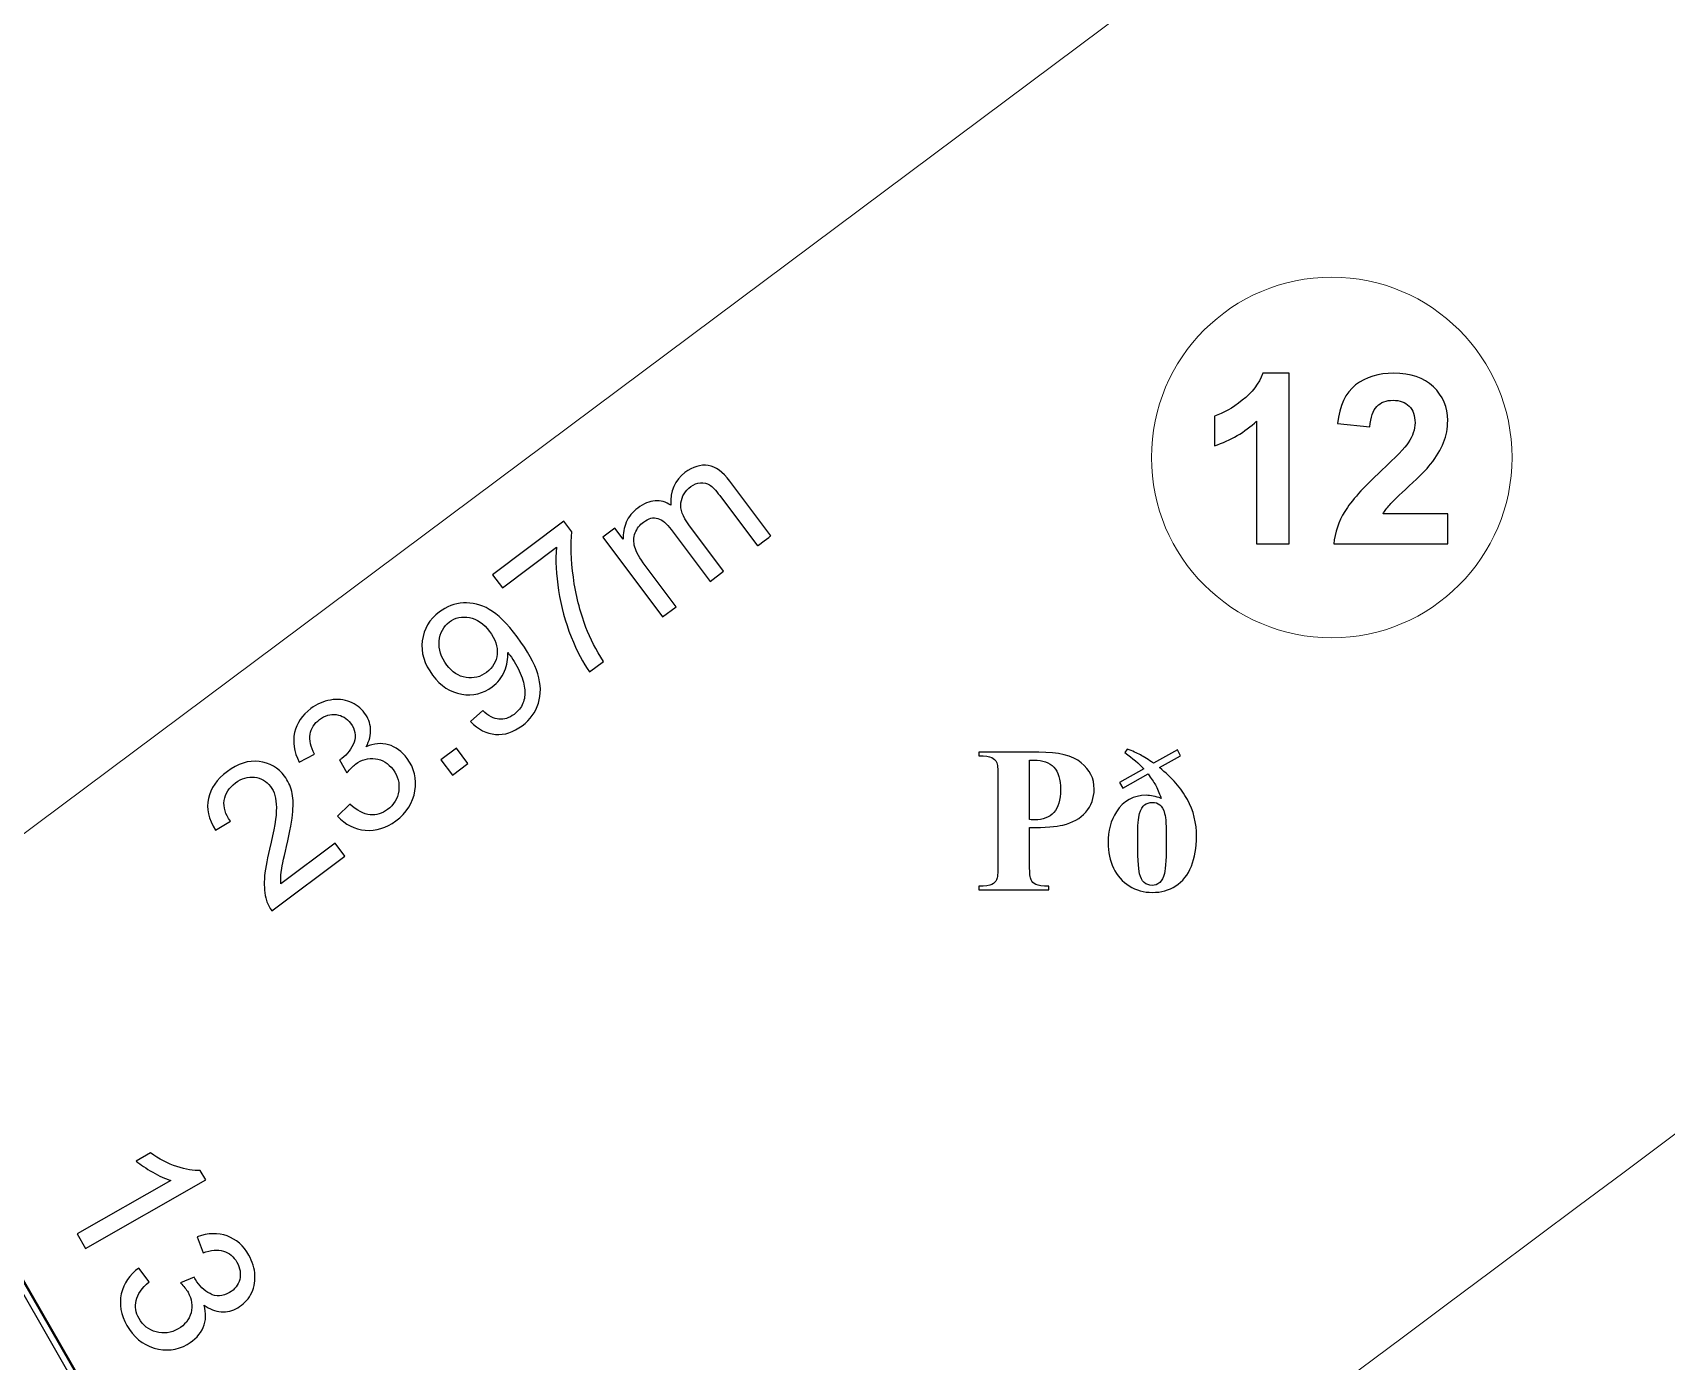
# Model space of a CAD drawing. Header units: millimetres. Extents: x 4360 to 8806, y 1896 to 3880.
# Drawn here: x 4583.79 to 4591.18, y 1924.59 to 1930.61 of the extents above; entities that cross this region are included whole.
import ezdxf

# ---------------------------------------------------------------- set-up
doc = ezdxf.new("R2010")
doc.units = ezdxf.units.MM

msp = doc.modelspace()

# ---------------------------------------------------------------- linework, layer by layer
at = {"lineweight": 40}
for points in [[(4574.20598, 1954.99011), (4574.20598, 1954.99011), (4592.87746, 1929.99047), (4592.87746, 1929.99047)], [(4577.00112, 1936.69878), (4577.00112, 1936.69878), (4585.72192, 1921.51566), (4585.72192, 1921.51566)]]:
    msp.add_open_spline(points, degree=3, dxfattribs=at)
for points, knots in [([(4583.79886, 1922.343), (4583.79886, 1922.343), (4585.2076, 1922.343), (4585.2076, 1922.343), (4585.2076, 1922.343), (4585.2076, 1922.343), (4575.97254, 1936.09503), (4575.97254, 1936.09503), (4575.97254, 1936.09503), (4575.97254, 1936.09503), (4583.79886, 1922.343), (4583.79886, 1922.343)], [0, 0, 0, 0, 0.25, 0.25, 0.25, 0.25, 0.5, 0.5, 0.5, 0.5, 1, 1, 1, 1]), ([(4585.2076, 1922.343), (4585.2076, 1922.343), (4575.97254, 1936.09503), (4575.97254, 1936.09503), (4575.97254, 1936.09503), (4575.97254, 1936.09503), (4577.33654, 1936.09503), (4577.33654, 1936.09503), (4577.33654, 1936.09503), (4577.33654, 1936.09503), (4585.2076, 1922.343), (4585.2076, 1922.343)], [0, 0, 0, 0, 0.25, 0.25, 0.25, 0.25, 0.5, 0.5, 0.5, 0.5, 1, 1, 1, 1]), ([(4589.47551, 1928.29105), (4589.47551, 1928.29105), (4589.32845, 1928.29105), (4589.32845, 1928.29105), (4589.32845, 1928.29105), (4589.32845, 1928.29105), (4589.32845, 1928.84742), (4589.32845, 1928.84742), (4589.32845, 1928.84742), (4589.27479, 1928.79692), (4589.21146, 1928.75958), (4589.13851, 1928.73539), (4589.13851, 1928.73539), (4589.13851, 1928.73539), (4589.13851, 1928.86955), (4589.13851, 1928.86955), (4589.13851, 1928.86955), (4589.17696, 1928.88212), (4589.21864, 1928.90589), (4589.26354, 1928.94113), (4589.26354, 1928.94113), (4589.30859, 1928.9762), (4589.33939, 1929.01714), (4589.35619, 1929.06383), (4589.35619, 1929.06383), (4589.35619, 1929.06383), (4589.47551, 1929.06383), (4589.47551, 1929.06383), (4589.47551, 1929.06383), (4589.47551, 1929.06383), (4589.47551, 1928.29105), (4589.47551, 1928.29105)], [0, 0, 0, 0, 0.1111111, 0.1111111, 0.1111111, 0.1111111, 0.2222222, 0.2222222, 0.2222222, 0.2222222, 0.3333333, 0.3333333, 0.3333333, 0.3333333, 0.4444444, 0.4444444, 0.4444444, 0.4444445, 0.5555556, 0.5555556, 0.5555556, 0.5555556, 0.6666667, 0.6666667, 0.6666667, 0.6666667, 0.7777778, 0.7777778, 0.7777778, 0.7777778, 1, 1, 1, 1]), ([(4590.19372, 1928.42739), (4590.19372, 1928.42739), (4590.19372, 1928.29105), (4590.19372, 1928.29105), (4590.19372, 1928.29105), (4590.19372, 1928.29105), (4589.67744, 1928.29105), (4589.67744, 1928.29105), (4589.67744, 1928.29105), (4589.68299, 1928.34292), (4589.69979, 1928.39194), (4589.72773, 1928.43827), (4589.72773, 1928.43827), (4589.75562, 1928.48459), (4589.81087, 1928.54613), (4589.89317, 1928.62288), (4589.89317, 1928.62288), (4589.95956, 1928.68478), (4590.00018, 1928.72683), (4590.01518, 1928.7488), (4590.01518, 1928.7488), (4590.03541, 1928.77923), (4590.04561, 1928.80928), (4590.04561, 1928.83918), (4590.04561, 1928.83918), (4590.04561, 1928.87209), (4590.03684, 1928.89728), (4590.01915, 1928.91503), (4590.01915, 1928.91503), (4590.00161, 1928.93273), (4589.97726, 1928.94149), (4589.94631, 1928.94149), (4589.94631, 1928.94149), (4589.91556, 1928.94149), (4589.89121, 1928.9322), (4589.87299, 1928.91361), (4589.87299, 1928.91361), (4589.85492, 1928.89517), (4589.84452, 1928.86438), (4589.84167, 1928.82127), (4589.84167, 1928.82127), (4589.84167, 1928.82127), (4589.69461, 1928.83596), (4589.69461, 1928.83596), (4589.69461, 1928.83596), (4589.70338, 1928.91714), (4589.73074, 1928.97546), (4589.77691, 1929.0109), (4589.77691, 1929.0109), (4589.82307, 1929.04613), (4589.88065, 1929.06383), (4589.9499, 1929.06383), (4589.9499, 1929.06383), (4590.02575, 1929.06383), (4590.08533, 1929.04328), (4590.1288, 1929.00229), (4590.1288, 1929.00229), (4590.17206, 1928.96136), (4590.19372, 1928.91038), (4590.19372, 1928.84937), (4590.19372, 1928.84937), (4590.19372, 1928.81467), (4590.18743, 1928.78176), (4590.17513, 1928.75028), (4590.17513, 1928.75028), (4590.16277, 1928.71896), (4590.14306, 1928.68621), (4590.11607, 1928.65188), (4590.11607, 1928.65188), (4590.09838, 1928.62895), (4590.066, 1928.59625), (4590.01946, 1928.55347), (4590.01946, 1928.55347), (4589.97277, 1928.51074), (4589.94329, 1928.48248), (4589.93093, 1928.46832), (4589.93093, 1928.46832), (4589.91842, 1928.45438), (4589.90838, 1928.44059), (4589.90072, 1928.42739), (4589.90072, 1928.42739), (4589.90072, 1928.42739), (4590.19372, 1928.42739), (4590.19372, 1928.42739)], [0, 0, 0, 0, 0.0454545, 0.0454545, 0.0454545, 0.0454546, 0.0909091, 0.0909091, 0.0909091, 0.0909091, 0.1363636, 0.1363636, 0.1363636, 0.1363636, 0.1818182, 0.1818182, 0.1818182, 0.1818182, 0.2272727, 0.2272727, 0.2272727, 0.2272727, 0.2727273, 0.2727273, 0.2727273, 0.2727273, 0.3181818, 0.3181818, 0.3181818, 0.3181818, 0.3636364, 0.3636364, 0.3636364, 0.3636364, 0.4090909, 0.4090909, 0.4090909, 0.4090909, 0.4545455, 0.4545455, 0.4545455, 0.4545455, 0.5, 0.5, 0.5, 0.5, 0.5454545, 0.5454545, 0.5454545, 0.5454546, 0.5909091, 0.5909091, 0.5909091, 0.5909091, 0.6363636, 0.6363636, 0.6363636, 0.6363636, 0.6818182, 0.6818182, 0.6818182, 0.6818182, 0.7272727, 0.7272727, 0.7272727, 0.7272727, 0.7727273, 0.7727273, 0.7727273, 0.7727273, 0.8181818, 0.8181818, 0.8181818, 0.8181818, 0.8636364, 0.8636364, 0.8636364, 0.8636364, 0.9090909, 0.9090909, 0.9090909, 0.9090909, 1, 1, 1, 1]), ([(4586.63964, 1927.96044), (4586.63964, 1927.96044), (4586.36867, 1928.32195), (4586.36867, 1928.32195), (4586.36867, 1928.32195), (4586.36867, 1928.32195), (4586.42334, 1928.36305), (4586.42334, 1928.36305), (4586.42334, 1928.36305), (4586.42334, 1928.36305), (4586.46142, 1928.31229), (4586.46142, 1928.31229), (4586.46142, 1928.31229), (4586.45952, 1928.33865), (4586.4639, 1928.36421), (4586.47468, 1928.38904), (4586.47468, 1928.38904), (4586.48545, 1928.41386), (4586.50294, 1928.43541), (4586.52692, 1928.45343), (4586.52692, 1928.45343), (4586.55365, 1928.4736), (4586.57984, 1928.48443), (4586.60525, 1928.48618), (4586.60525, 1928.48618), (4586.63071, 1928.48792), (4586.65453, 1928.48137), (4586.67646, 1928.46663), (4586.67646, 1928.46663), (4586.6735, 1928.53033), (4586.69489, 1928.5793), (4586.74069, 1928.61369), (4586.74069, 1928.61369), (4586.7766, 1928.64052), (4586.81147, 1928.65124), (4586.8458, 1928.64591), (4586.8458, 1928.64591), (4586.87992, 1928.64052), (4586.91246, 1928.61717), (4586.94341, 1928.57587), (4586.94341, 1928.57587), (4586.94341, 1928.57587), (4587.1294, 1928.32766), (4587.1294, 1928.32766), (4587.1294, 1928.32766), (4587.1294, 1928.32766), (4587.06849, 1928.28207), (4587.06849, 1928.28207), (4587.06849, 1928.28207), (4587.06849, 1928.28207), (4586.89788, 1928.50984), (4586.89788, 1928.50984), (4586.89788, 1928.50984), (4586.87945, 1928.53424), (4586.86418, 1928.55035), (4586.85214, 1928.55822), (4586.85214, 1928.55822), (4586.8402, 1928.56609), (4586.82641, 1928.56932), (4586.81099, 1928.568), (4586.81099, 1928.568), (4586.79573, 1928.56683), (4586.78094, 1928.56092), (4586.76683, 1928.5503), (4586.76683, 1928.5503), (4586.74153, 1928.53134), (4586.72664, 1928.50704), (4586.72257, 1928.47751), (4586.72257, 1928.47751), (4586.71845, 1928.44799), (4586.73033, 1928.41471), (4586.75822, 1928.37752), (4586.75822, 1928.37752), (4586.75822, 1928.37752), (4586.91563, 1928.1675), (4586.91563, 1928.1675), (4586.91563, 1928.1675), (4586.91563, 1928.1675), (4586.85441, 1928.1215), (4586.85441, 1928.1215), (4586.85441, 1928.1215), (4586.85441, 1928.1215), (4586.67825, 1928.35634), (4586.67825, 1928.35634), (4586.67825, 1928.35634), (4586.65797, 1928.3837), (4586.63763, 1928.40029), (4586.61745, 1928.40636), (4586.61745, 1928.40636), (4586.59722, 1928.41265), (4586.57588, 1928.40715), (4586.55301, 1928.39015), (4586.55301, 1928.39015), (4586.53584, 1928.37726), (4586.52333, 1928.36067), (4586.51546, 1928.3406), (4586.51546, 1928.3406), (4586.50764, 1928.32058), (4586.507, 1928.29935), (4586.51355, 1928.27695), (4586.51355, 1928.27695), (4586.52005, 1928.25455), (4586.53563, 1928.22693), (4586.56025, 1928.19392), (4586.56025, 1928.19392), (4586.56025, 1928.19392), (4586.70086, 1928.00645), (4586.70086, 1928.00645), (4586.70086, 1928.00645), (4586.70086, 1928.00645), (4586.63964, 1927.96044), (4586.63964, 1927.96044)], [0, 0, 0, 0, 0.0344828, 0.0344828, 0.0344828, 0.0344828, 0.0689655, 0.0689655, 0.0689655, 0.0689655, 0.1034483, 0.1034483, 0.1034483, 0.1034483, 0.137931, 0.137931, 0.137931, 0.137931, 0.1724138, 0.1724138, 0.1724138, 0.1724138, 0.2068966, 0.2068966, 0.2068966, 0.2068966, 0.2413793, 0.2413793, 0.2413793, 0.2413793, 0.2758621, 0.2758621, 0.2758621, 0.2758621, 0.3103448, 0.3103448, 0.3103448, 0.3103448, 0.3448276, 0.3448276, 0.3448276, 0.3448276, 0.3793103, 0.3793103, 0.3793103, 0.3793104, 0.4137931, 0.4137931, 0.4137931, 0.4137931, 0.4482759, 0.4482759, 0.4482759, 0.4482759, 0.4827586, 0.4827586, 0.4827586, 0.4827586, 0.5172414, 0.5172414, 0.5172414, 0.5172414, 0.5517241, 0.5517241, 0.5517241, 0.5517241, 0.5862069, 0.5862069, 0.5862069, 0.5862069, 0.6206897, 0.6206897, 0.6206897, 0.6206897, 0.6551724, 0.6551724, 0.6551724, 0.6551724, 0.6896552, 0.6896552, 0.6896552, 0.6896552, 0.7241379, 0.7241379, 0.7241379, 0.7241379, 0.7586207, 0.7586207, 0.7586207, 0.7586207, 0.7931034, 0.7931034, 0.7931034, 0.7931035, 0.8275862, 0.8275862, 0.8275862, 0.8275862, 0.862069, 0.862069, 0.862069, 0.862069, 0.8965517, 0.8965517, 0.8965517, 0.8965517, 0.9310345, 0.9310345, 0.9310345, 0.9310345, 1, 1, 1, 1]), ([(4585.91403, 1928.09292), (4585.91403, 1928.09292), (4585.86987, 1928.15182), (4585.86987, 1928.15182), (4585.86987, 1928.15182), (4585.86987, 1928.15182), (4586.19282, 1928.394), (4586.19282, 1928.394), (4586.19282, 1928.394), (4586.19282, 1928.394), (4586.22858, 1928.34636), (4586.22858, 1928.34636), (4586.22858, 1928.34636), (4586.2223, 1928.28862), (4586.22441, 1928.22017), (4586.23529, 1928.14062), (4586.23529, 1928.14062), (4586.24612, 1928.06128), (4586.26514, 1927.98553), (4586.29255, 1927.91343), (4586.29255, 1927.91343), (4586.31162, 1927.86257), (4586.33808, 1927.81091), (4586.37194, 1927.75872), (4586.37194, 1927.75872), (4586.37194, 1927.75872), (4586.30892, 1927.71155), (4586.30892, 1927.71155), (4586.30892, 1927.71155), (4586.28019, 1927.75122), (4586.2523, 1927.80441), (4586.22531, 1927.87118), (4586.22531, 1927.87118), (4586.19848, 1927.93778), (4586.17951, 1928.00724), (4586.16837, 1928.07966), (4586.16837, 1928.07966), (4586.15722, 1928.15192), (4586.15395, 1928.21747), (4586.15849, 1928.27616), (4586.15849, 1928.27616), (4586.15849, 1928.27616), (4585.91403, 1928.09292), (4585.91403, 1928.09292)], [0, 0, 0, 0, 0.0833333, 0.0833333, 0.0833333, 0.0833333, 0.1666667, 0.1666667, 0.1666667, 0.1666667, 0.25, 0.25, 0.25, 0.25, 0.3333333, 0.3333333, 0.3333333, 0.3333333, 0.4166667, 0.4166667, 0.4166667, 0.4166667, 0.5, 0.5, 0.5, 0.5, 0.5833333, 0.5833333, 0.5833333, 0.5833333, 0.6666667, 0.6666667, 0.6666667, 0.6666667, 0.75, 0.75, 0.75, 0.75, 0.8333333, 0.8333333, 0.8333333, 0.8333333, 1, 1, 1, 1]), ([(4585.77009, 1927.48674), (4585.77009, 1927.48674), (4585.82492, 1927.5364), (4585.82492, 1927.5364), (4585.82492, 1927.5364), (4585.85065, 1927.51241), (4585.87537, 1927.49947), (4585.89871, 1927.49757), (4585.89871, 1927.49757), (4585.92217, 1927.49567), (4585.94483, 1927.50291), (4585.96696, 1927.51944), (4585.96696, 1927.51944), (4585.98566, 1927.53354), (4585.99907, 1927.55023), (4586.00679, 1927.56962), (4586.00679, 1927.56962), (4586.01455, 1927.58879), (4586.01746, 1927.60897), (4586.01571, 1927.63015), (4586.01571, 1927.63015), (4586.01397, 1927.65144), (4586.00705, 1927.67653), (4585.99485, 1927.70579), (4585.99485, 1927.70579), (4585.98249, 1927.73485), (4585.96685, 1927.76205), (4585.94784, 1927.78751), (4585.94784, 1927.78751), (4585.94573, 1927.79025), (4585.94261, 1927.79416), (4585.93838, 1927.79945), (4585.93838, 1927.79945), (4585.94065, 1927.77076), (4585.93585, 1927.74245), (4585.92365, 1927.7144), (4585.92365, 1927.7144), (4585.91155, 1927.68641), (4585.89322, 1927.66296), (4585.86834, 1927.64452), (4585.86834, 1927.64452), (4585.82709, 1927.61346), (4585.78098, 1927.60232), (4585.72979, 1927.61077), (4585.72979, 1927.61077), (4585.67877, 1927.61938), (4585.63492, 1927.64806), (4585.59816, 1927.69703), (4585.59816, 1927.69703), (4585.56029, 1927.74768), (4585.5446, 1927.79971), (4585.55131, 1927.8529), (4585.55131, 1927.8529), (4585.55807, 1927.90609), (4585.58385, 1927.94956), (4585.62874, 1927.98321), (4585.62874, 1927.98321), (4585.66118, 1928.00761), (4585.69736, 1928.02108), (4585.73735, 1928.02383), (4585.73735, 1928.02383), (4585.77749, 1928.02642), (4585.81658, 1928.01675), (4585.85477, 1927.99499), (4585.85477, 1927.99499), (4585.89285, 1927.97312), (4585.93495, 1927.93155), (4585.98101, 1927.87033), (4585.98101, 1927.87033), (4586.02881, 1927.80647), (4586.05982, 1927.75048), (4586.07435, 1927.70236), (4586.07435, 1927.70236), (4586.08887, 1927.65429), (4586.08982, 1927.60992), (4586.0773, 1927.56983), (4586.0773, 1927.56983), (4586.06478, 1927.52953), (4586.04001, 1927.49556), (4586.00335, 1927.46815), (4586.00335, 1927.46815), (4585.96427, 1927.43878), (4585.92428, 1927.42573), (4585.88329, 1927.4288), (4585.88329, 1927.4288), (4585.8423, 1927.43191), (4585.80453, 1927.45125), (4585.77009, 1927.48674)], [0, 0, 0, 0, 0.0434783, 0.0434783, 0.0434783, 0.0434783, 0.0869565, 0.0869565, 0.0869565, 0.0869565, 0.1304348, 0.1304348, 0.1304348, 0.1304348, 0.173913, 0.173913, 0.173913, 0.1739131, 0.2173913, 0.2173913, 0.2173913, 0.2173913, 0.2608696, 0.2608696, 0.2608696, 0.2608696, 0.3043478, 0.3043478, 0.3043478, 0.3043478, 0.3478261, 0.3478261, 0.3478261, 0.3478261, 0.3913043, 0.3913043, 0.3913043, 0.3913044, 0.4347826, 0.4347826, 0.4347826, 0.4347826, 0.4782609, 0.4782609, 0.4782609, 0.4782609, 0.5217391, 0.5217391, 0.5217391, 0.5217391, 0.5652174, 0.5652174, 0.5652174, 0.5652174, 0.6086957, 0.6086957, 0.6086957, 0.6086957, 0.6521739, 0.6521739, 0.6521739, 0.6521739, 0.6956522, 0.6956522, 0.6956522, 0.6956522, 0.7391304, 0.7391304, 0.7391304, 0.7391304, 0.7826087, 0.7826087, 0.7826087, 0.7826087, 0.826087, 0.826087, 0.826087, 0.826087, 0.8695652, 0.8695652, 0.8695652, 0.8695652, 0.9130435, 0.9130435, 0.9130435, 0.9130435, 1, 1, 1, 1]), ([(4585.85588, 1927.8951), (4585.82957, 1927.93034), (4585.79925, 1927.95125), (4585.76508, 1927.9578), (4585.76508, 1927.9578), (4585.73095, 1927.96435), (4585.70053, 1927.95786), (4585.67428, 1927.9381), (4585.67428, 1927.9381), (4585.64707, 1927.91777), (4585.6316, 1927.88887), (4585.62806, 1927.85158), (4585.62806, 1927.85158), (4585.62457, 1927.81402), (4585.63619, 1927.77774), (4585.66276, 1927.74235), (4585.66276, 1927.74235), (4585.68653, 1927.71049), (4585.71548, 1927.6919), (4585.74949, 1927.68636), (4585.74949, 1927.68636), (4585.78351, 1927.68091), (4585.81462, 1927.68878), (4585.84278, 1927.70981), (4585.84278, 1927.70981), (4585.87114, 1927.73115), (4585.88704, 1927.75846), (4585.89042, 1927.79205), (4585.89042, 1927.79205), (4585.89375, 1927.82564), (4585.88229, 1927.85993), (4585.85588, 1927.8951)], [0, 0, 0, 0, 0.1111111, 0.1111111, 0.1111111, 0.1111111, 0.2222222, 0.2222222, 0.2222222, 0.2222222, 0.3333333, 0.3333333, 0.3333333, 0.3333333, 0.4444444, 0.4444444, 0.4444444, 0.4444445, 0.5555556, 0.5555556, 0.5555556, 0.5555556, 0.6666667, 0.6666667, 0.6666667, 0.6666667, 0.7777778, 0.7777778, 0.7777778, 0.7777778, 1, 1, 1, 1]), ([(4585.16788, 1927.05926), (4585.16788, 1927.05926), (4585.22302, 1927.1134), (4585.22302, 1927.1134), (4585.22302, 1927.1134), (4585.25614, 1927.08388), (4585.28678, 1927.06787), (4585.3153, 1927.06523), (4585.3153, 1927.06523), (4585.34356, 1927.06259), (4585.36992, 1927.07025), (4585.39422, 1927.08863), (4585.39422, 1927.08863), (4585.42316, 1927.11023), (4585.43991, 1927.13844), (4585.44487, 1927.1733), (4585.44487, 1927.1733), (4585.44968, 1927.20816), (4585.44112, 1927.24028), (4585.41894, 1927.26981), (4585.41894, 1927.26981), (4585.39786, 1927.29791), (4585.37124, 1927.31418), (4585.33913, 1927.31872), (4585.33913, 1927.31872), (4585.30717, 1927.32321), (4585.27695, 1927.31481), (4585.24859, 1927.29358), (4585.24859, 1927.29358), (4585.23692, 1927.28491), (4585.22429, 1927.27181), (4585.21045, 1927.25438), (4585.21045, 1927.25438), (4585.21045, 1927.25438), (4585.17691, 1927.31328), (4585.17691, 1927.31328), (4585.17691, 1927.31328), (4585.1813, 1927.31592), (4585.18478, 1927.31814), (4585.18726, 1927.31999), (4585.18726, 1927.31999), (4585.21341, 1927.33958), (4585.23179, 1927.36399), (4585.24241, 1927.3932), (4585.24241, 1927.3932), (4585.25303, 1927.42257), (4585.2478, 1927.45135), (4585.22646, 1927.47972), (4585.22646, 1927.47972), (4585.20966, 1927.50206), (4585.18811, 1927.51506), (4585.1618, 1927.51838), (4585.1618, 1927.51838), (4585.13566, 1927.52176), (4585.11051, 1927.51437), (4585.08638, 1927.49636), (4585.08638, 1927.49636), (4585.0625, 1927.4785), (4585.04829, 1927.45616), (4585.04375, 1927.42922), (4585.04375, 1927.42922), (4585.03905, 1927.40233), (4585.0456, 1927.37228), (4585.06356, 1927.33884), (4585.06356, 1927.33884), (4585.06356, 1927.33884), (4584.9941, 1927.30388), (4584.9941, 1927.30388), (4584.9941, 1927.30388), (4584.97086, 1927.35052), (4584.96388, 1927.3951), (4584.9735, 1927.43757), (4584.9735, 1927.43757), (4584.98316, 1927.48014), (4585.00772, 1927.51616), (4585.04734, 1927.5458), (4585.04734, 1927.5458), (4585.07454, 1927.56613), (4585.10402, 1927.57908), (4585.13571, 1927.58452), (4585.13571, 1927.58452), (4585.16735, 1927.59006), (4585.19677, 1927.58726), (4585.22408, 1927.57622), (4585.22408, 1927.57622), (4585.25139, 1927.56513), (4585.27347, 1927.54823), (4585.29058, 1927.52557), (4585.29058, 1927.52557), (4585.30675, 1927.50386), (4585.31557, 1927.48004), (4585.31731, 1927.45357), (4585.31731, 1927.45357), (4585.319, 1927.42732), (4585.3125, 1927.40027), (4585.29761, 1927.37281), (4585.29761, 1927.37281), (4585.33221, 1927.38818), (4585.36564, 1927.39119), (4585.39807, 1927.382), (4585.39807, 1927.382), (4585.43045, 1927.37286), (4585.45877, 1927.35221), (4585.48301, 1927.31988), (4585.48301, 1927.31988), (4585.51555, 1927.2763), (4585.52743, 1927.22744), (4585.5184, 1927.17335), (4585.5184, 1927.17335), (4585.50937, 1927.11932), (4585.48053, 1927.07394), (4585.43199, 1927.03755), (4585.43199, 1927.03755), (4585.3882, 1927.00475), (4585.34198, 1926.99054), (4585.29343, 1926.99492), (4585.29343, 1926.99492), (4585.245, 1926.99926), (4585.20322, 1927.02086), (4585.16788, 1927.05926)], [0, 0, 0, 0, 0.0322581, 0.0322581, 0.0322581, 0.0322581, 0.0645161, 0.0645161, 0.0645161, 0.0645161, 0.0967742, 0.0967742, 0.0967742, 0.0967742, 0.1290323, 0.1290323, 0.1290323, 0.1290323, 0.1612903, 0.1612903, 0.1612903, 0.1612903, 0.1935484, 0.1935484, 0.1935484, 0.1935484, 0.2258065, 0.2258065, 0.2258065, 0.2258065, 0.2580645, 0.2580645, 0.2580645, 0.2580645, 0.2903226, 0.2903226, 0.2903226, 0.2903226, 0.3225806, 0.3225806, 0.3225806, 0.3225807, 0.3548387, 0.3548387, 0.3548387, 0.3548387, 0.3870968, 0.3870968, 0.3870968, 0.3870968, 0.4193548, 0.4193548, 0.4193548, 0.4193548, 0.4516129, 0.4516129, 0.4516129, 0.4516129, 0.483871, 0.483871, 0.483871, 0.483871, 0.516129, 0.516129, 0.516129, 0.516129, 0.5483871, 0.5483871, 0.5483871, 0.5483871, 0.5806452, 0.5806452, 0.5806452, 0.5806452, 0.6129032, 0.6129032, 0.6129032, 0.6129032, 0.6451613, 0.6451613, 0.6451613, 0.6451613, 0.6774194, 0.6774194, 0.6774194, 0.6774194, 0.7096774, 0.7096774, 0.7096774, 0.7096774, 0.7419355, 0.7419355, 0.7419355, 0.7419355, 0.7741935, 0.7741935, 0.7741935, 0.7741936, 0.8064516, 0.8064516, 0.8064516, 0.8064516, 0.8387097, 0.8387097, 0.8387097, 0.8387097, 0.8709677, 0.8709677, 0.8709677, 0.8709678, 0.9032258, 0.9032258, 0.9032258, 0.9032258, 0.9354839, 0.9354839, 0.9354839, 0.9354839, 1, 1, 1, 1]), ([(4585.15657, 1926.93598), (4585.15657, 1926.93598), (4585.20073, 1926.87703), (4585.20073, 1926.87703), (4585.20073, 1926.87703), (4585.20073, 1926.87703), (4584.87092, 1926.62977), (4584.87092, 1926.62977), (4584.87092, 1926.62977), (4584.8594, 1926.64419), (4584.85116, 1926.6602), (4584.84625, 1926.67763), (4584.84625, 1926.67763), (4584.83769, 1926.70641), (4584.83468, 1926.73864), (4584.83674, 1926.77429), (4584.83674, 1926.77429), (4584.83891, 1926.80989), (4584.84683, 1926.85521), (4584.86019, 1926.91004), (4584.86019, 1926.91004), (4584.88122, 1926.99519), (4584.89146, 1927.05783), (4584.89104, 1927.09808), (4584.89104, 1927.09808), (4584.89067, 1927.13833), (4584.88164, 1927.17013), (4584.86437, 1927.19332), (4584.86437, 1927.19332), (4584.8462, 1927.21762), (4584.82206, 1927.23156), (4584.79232, 1927.23521), (4584.79232, 1927.23521), (4584.76237, 1927.23885), (4584.73342, 1927.23019), (4584.70553, 1927.20927), (4584.70553, 1927.20927), (4584.67611, 1927.18719), (4584.6591, 1927.16062), (4584.65472, 1927.12962), (4584.65472, 1927.12962), (4584.65018, 1927.09867), (4584.65963, 1927.06745), (4584.68282, 1927.03602), (4584.68282, 1927.03602), (4584.68282, 1927.03602), (4584.6151, 1926.99524), (4584.6151, 1926.99524), (4584.6151, 1926.99524), (4584.58415, 1927.04542), (4584.57359, 1927.09338), (4584.5832, 1927.13913), (4584.5832, 1927.13913), (4584.59297, 1927.18482), (4584.6215, 1927.22549), (4584.66893, 1927.26104), (4584.66893, 1927.26104), (4584.71673, 1927.2969), (4584.76459, 1927.31212), (4584.81244, 1927.30641), (4584.81244, 1927.30641), (4584.86025, 1927.30087), (4584.89891, 1927.27831), (4584.92833, 1927.23917), (4584.92833, 1927.23917), (4584.94328, 1927.2191), (4584.9539, 1927.19644), (4584.96024, 1927.17098), (4584.96024, 1927.17098), (4584.96652, 1927.14557), (4584.96821, 1927.1152), (4584.96531, 1927.07954), (4584.96531, 1927.07954), (4584.96219, 1927.0441), (4584.95268, 1926.99117), (4584.93657, 1926.92103), (4584.93657, 1926.92103), (4584.923, 1926.86261), (4584.91508, 1926.82394), (4584.91291, 1926.80503), (4584.91291, 1926.80503), (4584.91069, 1926.78617), (4584.91043, 1926.76874), (4584.91185, 1926.75242), (4584.91185, 1926.75242), (4584.91185, 1926.75242), (4585.15657, 1926.93598), (4585.15657, 1926.93598)], [0, 0, 0, 0, 0.0434783, 0.0434783, 0.0434783, 0.0434783, 0.0869565, 0.0869565, 0.0869565, 0.0869565, 0.1304348, 0.1304348, 0.1304348, 0.1304348, 0.173913, 0.173913, 0.173913, 0.1739131, 0.2173913, 0.2173913, 0.2173913, 0.2173913, 0.2608696, 0.2608696, 0.2608696, 0.2608696, 0.3043478, 0.3043478, 0.3043478, 0.3043478, 0.3478261, 0.3478261, 0.3478261, 0.3478261, 0.3913043, 0.3913043, 0.3913043, 0.3913044, 0.4347826, 0.4347826, 0.4347826, 0.4347826, 0.4782609, 0.4782609, 0.4782609, 0.4782609, 0.5217391, 0.5217391, 0.5217391, 0.5217391, 0.5652174, 0.5652174, 0.5652174, 0.5652174, 0.6086957, 0.6086957, 0.6086957, 0.6086957, 0.6521739, 0.6521739, 0.6521739, 0.6521739, 0.6956522, 0.6956522, 0.6956522, 0.6956522, 0.7391304, 0.7391304, 0.7391304, 0.7391304, 0.7826087, 0.7826087, 0.7826087, 0.7826087, 0.826087, 0.826087, 0.826087, 0.826087, 0.8695652, 0.8695652, 0.8695652, 0.8695652, 0.9130435, 0.9130435, 0.9130435, 0.9130435, 1, 1, 1, 1]), ([(4585.68822, 1927.24461), (4585.68822, 1927.24461), (4585.63593, 1927.31444), (4585.63593, 1927.31444), (4585.63593, 1927.31444), (4585.63593, 1927.31444), (4585.70576, 1927.36668), (4585.70576, 1927.36668), (4585.70576, 1927.36668), (4585.70576, 1927.36668), (4585.758, 1927.2969), (4585.758, 1927.2969), (4585.758, 1927.2969), (4585.758, 1927.2969), (4585.68822, 1927.24461), (4585.68822, 1927.24461)], [0, 0, 0, 0, 0.2, 0.2, 0.2, 0.2, 0.4, 0.4, 0.4, 0.4, 0.6, 0.6, 0.6, 0.6, 1, 1, 1, 1]), ([(4588.30103, 1927.0075), (4588.30103, 1927.0075), (4588.30103, 1926.83466), (4588.30103, 1926.83466), (4588.30103, 1926.83466), (4588.30103, 1926.8007), (4588.30303, 1926.77941), (4588.30726, 1926.77065), (4588.30726, 1926.77065), (4588.31133, 1926.76193), (4588.31867, 1926.75485), (4588.32934, 1926.74952), (4588.32934, 1926.74952), (4588.33985, 1926.74439), (4588.35924, 1926.7417), (4588.38739, 1926.7417), (4588.38739, 1926.7417), (4588.38739, 1926.7417), (4588.38739, 1926.72575), (4588.38739, 1926.72575), (4588.38739, 1926.72575), (4588.38739, 1926.72575), (4588.07099, 1926.72575), (4588.07099, 1926.72575), (4588.07099, 1926.72575), (4588.07099, 1926.72575), (4588.07099, 1926.7417), (4588.07099, 1926.7417), (4588.07099, 1926.7417), (4588.09978, 1926.7417), (4588.11932, 1926.74439), (4588.12952, 1926.74983), (4588.12952, 1926.74983), (4588.13982, 1926.75517), (4588.14705, 1926.76219), (4588.15112, 1926.7708), (4588.15112, 1926.7708), (4588.15535, 1926.77941), (4588.15735, 1926.8007), (4588.15735, 1926.83466), (4588.15735, 1926.83466), (4588.15735, 1926.83466), (4588.15735, 1927.23949), (4588.15735, 1927.23949), (4588.15735, 1927.23949), (4588.15735, 1927.27345), (4588.15535, 1927.29474), (4588.15112, 1927.30351), (4588.15112, 1927.30351), (4588.14705, 1927.31227), (4588.13982, 1927.3193), (4588.12936, 1927.32463), (4588.12936, 1927.32463), (4588.11885, 1927.32981), (4588.09946, 1927.33245), (4588.07099, 1927.33245), (4588.07099, 1927.33245), (4588.07099, 1927.33245), (4588.07099, 1927.3484), (4588.07099, 1927.3484), (4588.07099, 1927.3484), (4588.07099, 1927.3484), (4588.34233, 1927.3484), (4588.34233, 1927.3484), (4588.34233, 1927.3484), (4588.43171, 1927.3484), (4588.49588, 1927.33245), (4588.53471, 1927.30065), (4588.53471, 1927.30065), (4588.57369, 1927.26875), (4588.59308, 1927.22898), (4588.59308, 1927.18123), (4588.59308, 1927.18123), (4588.59308, 1927.14071), (4588.58056, 1927.10611), (4588.55536, 1927.07733), (4588.55536, 1927.07733), (4588.53032, 1927.04849), (4588.49573, 1927.02894), (4588.45157, 1927.01843), (4588.45157, 1927.01843), (4588.42199, 1927.01109), (4588.37175, 1927.0075), (4588.30103, 1927.0075)], [0, 0, 0, 0, 0.0454545, 0.0454545, 0.0454545, 0.0454546, 0.0909091, 0.0909091, 0.0909091, 0.0909091, 0.1363636, 0.1363636, 0.1363636, 0.1363636, 0.1818182, 0.1818182, 0.1818182, 0.1818182, 0.2272727, 0.2272727, 0.2272727, 0.2272727, 0.2727273, 0.2727273, 0.2727273, 0.2727273, 0.3181818, 0.3181818, 0.3181818, 0.3181818, 0.3636364, 0.3636364, 0.3636364, 0.3636364, 0.4090909, 0.4090909, 0.4090909, 0.4090909, 0.4545455, 0.4545455, 0.4545455, 0.4545455, 0.5, 0.5, 0.5, 0.5, 0.5454545, 0.5454545, 0.5454545, 0.5454546, 0.5909091, 0.5909091, 0.5909091, 0.5909091, 0.6363636, 0.6363636, 0.6363636, 0.6363636, 0.6818182, 0.6818182, 0.6818182, 0.6818182, 0.7272727, 0.7272727, 0.7272727, 0.7272727, 0.7727273, 0.7727273, 0.7727273, 0.7727273, 0.8181818, 0.8181818, 0.8181818, 0.8181818, 0.8636364, 0.8636364, 0.8636364, 0.8636364, 0.9090909, 0.9090909, 0.9090909, 0.9090909, 1, 1, 1, 1]), ([(4588.30103, 1927.31275), (4588.30103, 1927.31275), (4588.30103, 1927.0432), (4588.30103, 1927.0432), (4588.30103, 1927.0432), (4588.31117, 1927.04257), (4588.31883, 1927.04225), (4588.324, 1927.04225), (4588.324, 1927.04225), (4588.3614, 1927.04225), (4588.3904, 1927.05334), (4588.41058, 1927.07558), (4588.41058, 1927.07558), (4588.43076, 1927.09782), (4588.44095, 1927.13226), (4588.44095, 1927.1789), (4588.44095, 1927.1789), (4588.44095, 1927.22523), (4588.43076, 1927.25903), (4588.41058, 1927.28048), (4588.41058, 1927.28048), (4588.3904, 1927.30192), (4588.36003, 1927.31275), (4588.31994, 1927.31275), (4588.31994, 1927.31275), (4588.31994, 1927.31275), (4588.30103, 1927.31275), (4588.30103, 1927.31275)], [0, 0, 0, 0, 0.125, 0.125, 0.125, 0.125, 0.25, 0.25, 0.25, 0.25, 0.375, 0.375, 0.375, 0.375, 0.5, 0.5, 0.5, 0.5, 0.625, 0.625, 0.625, 0.625, 0.75, 0.75, 0.75, 0.75, 1, 1, 1, 1]), ([(4588.83711, 1927.24995), (4588.83711, 1927.24995), (4588.7227, 1927.18577), (4588.7227, 1927.18577), (4588.7227, 1927.18577), (4588.7227, 1927.18577), (4588.7077, 1927.21176), (4588.7077, 1927.21176), (4588.7077, 1927.21176), (4588.7077, 1927.21176), (4588.81757, 1927.27329), (4588.81757, 1927.27329), (4588.81757, 1927.27329), (4588.79565, 1927.29706), (4588.76718, 1927.32147), (4588.73242, 1927.3464), (4588.73242, 1927.3464), (4588.73242, 1927.3464), (4588.74288, 1927.36251), (4588.74288, 1927.36251), (4588.74288, 1927.36251), (4588.76686, 1927.35326), (4588.78672, 1927.34434), (4588.80257, 1927.33589), (4588.80257, 1927.33589), (4588.81852, 1927.32728), (4588.83822, 1927.3146), (4588.86173, 1927.29817), (4588.86173, 1927.29817), (4588.86173, 1927.29817), (4588.96985, 1927.35876), (4588.96985, 1927.35876), (4588.96985, 1927.35876), (4588.96985, 1927.35876), (4588.98411, 1927.33245), (4588.98411, 1927.33245), (4588.98411, 1927.33245), (4588.98411, 1927.33245), (4588.88861, 1927.27889), (4588.88861, 1927.27889), (4588.88861, 1927.27889), (4588.94513, 1927.23304), (4588.98739, 1927.18466), (4589.01528, 1927.13395), (4589.01528, 1927.13395), (4589.04296, 1927.08308), (4589.0569, 1927.0272), (4589.0569, 1926.96651), (4589.0569, 1926.96651), (4589.0569, 1926.91606), (4589.04892, 1926.87116), (4589.03308, 1926.83202), (4589.03308, 1926.83202), (4589.01728, 1926.79272), (4588.99367, 1926.76314), (4588.96219, 1926.74328), (4588.96219, 1926.74328), (4588.93087, 1926.72342), (4588.89569, 1926.71355), (4588.85671, 1926.71355), (4588.85671, 1926.71355), (4588.8182, 1926.71355), (4588.78329, 1926.72326), (4588.7518, 1926.74281), (4588.7518, 1926.74281), (4588.72053, 1926.76235), (4588.69655, 1926.78929), (4588.68028, 1926.82357), (4588.68028, 1926.82357), (4588.66402, 1926.85769), (4588.65588, 1926.89588), (4588.65588, 1926.93814), (4588.65588, 1926.93814), (4588.65588, 1926.99218), (4588.66856, 1927.03914), (4588.69375, 1927.07886), (4588.69375, 1927.07886), (4588.72539, 1927.12835), (4588.77061, 1927.15307), (4588.82961, 1927.15307), (4588.82961, 1927.15307), (4588.84826, 1927.15307), (4588.87049, 1927.14853), (4588.89659, 1927.13944), (4588.89659, 1927.13944), (4588.88676, 1927.16559), (4588.87784, 1927.18561), (4588.87018, 1927.19987), (4588.87018, 1927.19987), (4588.86231, 1927.21397), (4588.85137, 1927.23072), (4588.83711, 1927.24995)], [0, 0, 0, 0, 0.0416667, 0.0416667, 0.0416667, 0.0416667, 0.0833333, 0.0833333, 0.0833333, 0.0833333, 0.125, 0.125, 0.125, 0.125, 0.1666667, 0.1666667, 0.1666667, 0.1666667, 0.2083333, 0.2083333, 0.2083333, 0.2083333, 0.25, 0.25, 0.25, 0.25, 0.2916667, 0.2916667, 0.2916667, 0.2916667, 0.3333333, 0.3333333, 0.3333333, 0.3333333, 0.375, 0.375, 0.375, 0.375, 0.4166667, 0.4166667, 0.4166667, 0.4166667, 0.4583333, 0.4583333, 0.4583333, 0.4583333, 0.5, 0.5, 0.5, 0.5, 0.5416667, 0.5416667, 0.5416667, 0.5416667, 0.5833333, 0.5833333, 0.5833333, 0.5833333, 0.625, 0.625, 0.625, 0.625, 0.6666667, 0.6666667, 0.6666667, 0.6666667, 0.7083333, 0.7083333, 0.7083333, 0.7083333, 0.75, 0.75, 0.75, 0.75, 0.7916667, 0.7916667, 0.7916667, 0.7916667, 0.8333333, 0.8333333, 0.8333333, 0.8333333, 0.875, 0.875, 0.875, 0.875, 0.9166667, 0.9166667, 0.9166667, 0.9166667, 1, 1, 1, 1]), ([(4588.85639, 1927.12111), (4588.84276, 1927.12111), (4588.83119, 1927.11736), (4588.82148, 1927.10986), (4588.82148, 1927.10986), (4588.81176, 1927.10252), (4588.8041, 1927.08937), (4588.7986, 1927.07056), (4588.7986, 1927.07056), (4588.793, 1927.05197), (4588.79015, 1927.01579), (4588.79015, 1926.9626), (4588.79015, 1926.9626), (4588.79015, 1926.87819), (4588.793, 1926.82326), (4588.79876, 1926.79806), (4588.79876, 1926.79806), (4588.80241, 1926.78036), (4588.80943, 1926.76721), (4588.81963, 1926.75844), (4588.81963, 1926.75844), (4588.82993, 1926.74983), (4588.84165, 1926.74545), (4588.85496, 1926.74545), (4588.85496, 1926.74545), (4588.86828, 1926.74545), (4588.87984, 1926.74967), (4588.88988, 1926.75797), (4588.88988, 1926.75797), (4588.89992, 1926.76642), (4588.90694, 1926.77989), (4588.91117, 1926.79853), (4588.91117, 1926.79853), (4588.91698, 1926.82341), (4588.91978, 1926.87491), (4588.91978, 1926.95304), (4588.91978, 1926.95304), (4588.91978, 1927.01204), (4588.91729, 1927.05118), (4588.91212, 1927.07041), (4588.91212, 1927.07041), (4588.90694, 1927.08969), (4588.89976, 1927.10284), (4588.89035, 1927.11018), (4588.89035, 1927.11018), (4588.88095, 1927.11752), (4588.8697, 1927.12111), (4588.85639, 1927.12111)], [0, 0, 0, 0, 0.0769231, 0.0769231, 0.0769231, 0.0769231, 0.1538462, 0.1538462, 0.1538462, 0.1538462, 0.2307692, 0.2307692, 0.2307692, 0.2307692, 0.3076923, 0.3076923, 0.3076923, 0.3076923, 0.3846154, 0.3846154, 0.3846154, 0.3846154, 0.4615385, 0.4615385, 0.4615385, 0.4615385, 0.5384615, 0.5384615, 0.5384615, 0.5384615, 0.6153846, 0.6153846, 0.6153846, 0.6153846, 0.6923077, 0.6923077, 0.6923077, 0.6923077, 0.7692308, 0.7692308, 0.7692308, 0.7692308, 0.8461538, 0.8461538, 0.8461538, 0.8461539, 1, 1, 1, 1]), ([(4584.02657, 1925.10202), (4584.02657, 1925.10202), (4583.98864, 1925.16852), (4583.98864, 1925.16852), (4583.98864, 1925.16852), (4583.98864, 1925.16852), (4584.41285, 1925.41002), (4584.41285, 1925.41002), (4584.41285, 1925.41002), (4584.38845, 1925.41731), (4584.36114, 1925.42962), (4584.33108, 1925.44684), (4584.33108, 1925.44684), (4584.30092, 1925.46422), (4584.27626, 1925.48101), (4584.25682, 1925.49733), (4584.25682, 1925.49733), (4584.25682, 1925.49733), (4584.3211, 1925.53405), (4584.3211, 1925.53405), (4584.3211, 1925.53405), (4584.35971, 1925.50679), (4584.39949, 1925.48635), (4584.44032, 1925.47261), (4584.44032, 1925.47261), (4584.48094, 1925.45899), (4584.51643, 1925.45286), (4584.54638, 1925.45471), (4584.54638, 1925.45471), (4584.54638, 1925.45471), (4584.57084, 1925.41176), (4584.57084, 1925.41176), (4584.57084, 1925.41176), (4584.57084, 1925.41176), (4584.02657, 1925.10202), (4584.02657, 1925.10202)], [0, 0, 0, 0, 0.1, 0.1, 0.1, 0.1, 0.2, 0.2, 0.2, 0.2, 0.3, 0.3, 0.3, 0.3, 0.4, 0.4, 0.4, 0.4, 0.5, 0.5, 0.5, 0.5, 0.6, 0.6, 0.6, 0.6, 0.7, 0.7, 0.7, 0.7, 0.8, 0.8, 0.8, 0.8, 1, 1, 1, 1]), ([(4584.26849, 1925.01317), (4584.26849, 1925.01317), (4584.31534, 1924.95153), (4584.31534, 1924.95153), (4584.31534, 1924.95153), (4584.28196, 1924.92243), (4584.26215, 1924.89401), (4584.25592, 1924.86612), (4584.25592, 1924.86612), (4584.24979, 1924.83834), (4584.25423, 1924.81129), (4584.26923, 1924.78483), (4584.26923, 1924.78483), (4584.28703, 1924.75351), (4584.31302, 1924.73327), (4584.34688, 1924.72414), (4584.34688, 1924.72414), (4584.38084, 1924.71489), (4584.4138, 1924.71933), (4584.44586, 1924.73755), (4584.44586, 1924.73755), (4584.47645, 1924.75509), (4584.49599, 1924.77928), (4584.5045, 1924.81066), (4584.5045, 1924.81066), (4584.51295, 1924.84188), (4584.5084, 1924.87283), (4584.49092, 1924.90373), (4584.49092, 1924.90373), (4584.48363, 1924.91625), (4584.47233, 1924.93051), (4584.45669, 1924.94641), (4584.45669, 1924.94641), (4584.45669, 1924.94641), (4584.51944, 1924.9724), (4584.51944, 1924.9724), (4584.51944, 1924.9724), (4584.52145, 1924.96759), (4584.52319, 1924.96395), (4584.52478, 1924.9612), (4584.52478, 1924.9612), (4584.54084, 1924.93278), (4584.56292, 1924.91155), (4584.59049, 1924.89723), (4584.59049, 1924.89723), (4584.61817, 1924.88302), (4584.64743, 1924.88471), (4584.67823, 1924.9022), (4584.67823, 1924.9022), (4584.70273, 1924.91614), (4584.71821, 1924.93584), (4584.72476, 1924.96157), (4584.72476, 1924.96157), (4584.73142, 1924.98708), (4584.72724, 1925.01296), (4584.71245, 1925.03922), (4584.71245, 1925.03922), (4584.69772, 1925.06494), (4584.67727, 1925.08195), (4584.65129, 1925.08992), (4584.65129, 1925.08992), (4584.62514, 1925.09801), (4584.59445, 1925.09521), (4584.55911, 1925.08158), (4584.55911, 1925.08158), (4584.55911, 1925.08158), (4584.53297, 1925.15479), (4584.53297, 1925.15479), (4584.53297, 1925.15479), (4584.5823, 1925.17206), (4584.62736, 1925.17328), (4584.66835, 1925.15833), (4584.66835, 1925.15833), (4584.70928, 1925.14359), (4584.74187, 1925.11464), (4584.76633, 1925.07175), (4584.76633, 1925.07175), (4584.78313, 1925.04217), (4584.79232, 1925.01133), (4584.79369, 1924.97926), (4584.79369, 1924.97926), (4584.79522, 1924.9471), (4584.78878, 1924.9182), (4584.77431, 1924.89253), (4584.77431, 1924.89253), (4584.75999, 1924.86686), (4584.74034, 1924.84695), (4584.71573, 1924.83295), (4584.71573, 1924.83295), (4584.69228, 1924.81964), (4584.66745, 1924.81372), (4584.64099, 1924.81541), (4584.64099, 1924.81541), (4584.61468, 1924.81705), (4584.5888, 1924.82687), (4584.56344, 1924.8451), (4584.56344, 1924.8451), (4584.57422, 1924.80891), (4584.57316, 1924.77516), (4584.55996, 1924.74426), (4584.55996, 1924.74426), (4584.54665, 1924.71315), (4584.52261, 1924.6878), (4584.48765, 1924.66783), (4584.48765, 1924.66783), (4584.44027, 1924.64089), (4584.3904, 1924.63534), (4584.33779, 1924.65103), (4584.33779, 1924.65103), (4584.28518, 1924.66693), (4584.24403, 1924.70121), (4584.21393, 1924.75382), (4584.21393, 1924.75382), (4584.18683, 1924.80147), (4584.17854, 1924.84901), (4584.18899, 1924.89655), (4584.18899, 1924.89655), (4584.19945, 1924.94419), (4584.22602, 1924.98307), (4584.26849, 1925.01317)], [0, 0, 0, 0, 0.0322581, 0.0322581, 0.0322581, 0.0322581, 0.0645161, 0.0645161, 0.0645161, 0.0645161, 0.0967742, 0.0967742, 0.0967742, 0.0967742, 0.1290323, 0.1290323, 0.1290323, 0.1290323, 0.1612903, 0.1612903, 0.1612903, 0.1612903, 0.1935484, 0.1935484, 0.1935484, 0.1935484, 0.2258065, 0.2258065, 0.2258065, 0.2258065, 0.2580645, 0.2580645, 0.2580645, 0.2580645, 0.2903226, 0.2903226, 0.2903226, 0.2903226, 0.3225806, 0.3225806, 0.3225806, 0.3225807, 0.3548387, 0.3548387, 0.3548387, 0.3548387, 0.3870968, 0.3870968, 0.3870968, 0.3870968, 0.4193548, 0.4193548, 0.4193548, 0.4193548, 0.4516129, 0.4516129, 0.4516129, 0.4516129, 0.483871, 0.483871, 0.483871, 0.483871, 0.516129, 0.516129, 0.516129, 0.516129, 0.5483871, 0.5483871, 0.5483871, 0.5483871, 0.5806452, 0.5806452, 0.5806452, 0.5806452, 0.6129032, 0.6129032, 0.6129032, 0.6129032, 0.6451613, 0.6451613, 0.6451613, 0.6451613, 0.6774194, 0.6774194, 0.6774194, 0.6774194, 0.7096774, 0.7096774, 0.7096774, 0.7096774, 0.7419355, 0.7419355, 0.7419355, 0.7419355, 0.7741935, 0.7741935, 0.7741935, 0.7741936, 0.8064516, 0.8064516, 0.8064516, 0.8064516, 0.8387097, 0.8387097, 0.8387097, 0.8387097, 0.8709677, 0.8709677, 0.8709677, 0.8709678, 0.9032258, 0.9032258, 0.9032258, 0.9032258, 0.9354839, 0.9354839, 0.9354839, 0.9354839, 1, 1, 1, 1])]:
    msp.add_open_spline(points, degree=3, knots=knots)
at = {"lineweight": 0}
for points in [[(4583.79886, 1922.343), (4583.79886, 1922.343), (4585.2076, 1922.343), (4585.2076, 1922.343), (4585.2076, 1922.343), (4585.2076, 1922.343), (4575.97254, 1936.09503), (4575.97254, 1936.09503), (4575.97254, 1936.09503), (4575.97254, 1936.09503), (4583.79886, 1922.343), (4583.79886, 1922.343)], [(4585.2076, 1922.343), (4585.2076, 1922.343), (4575.97254, 1936.09503), (4575.97254, 1936.09503), (4575.97254, 1936.09503), (4575.97254, 1936.09503), (4577.33654, 1936.09503), (4577.33654, 1936.09503), (4577.33654, 1936.09503), (4577.33654, 1936.09503), (4585.2076, 1922.343), (4585.2076, 1922.343)]]:
    msp.add_open_spline(points, degree=3, knots=[0, 0, 0, 0, 0.25, 0.25, 0.25, 0.25, 0.5, 0.5, 0.5, 0.5, 1, 1, 1, 1], dxfattribs=at)
at = {"lineweight": 20}
msp.add_open_spline([(4591.04383, 1932.42781), (4591.04383, 1932.42781), (4582.92678, 1926.36799), (4582.92678, 1926.36799)], degree=3, dxfattribs=at)
at = {"lineweight": 9}
msp.add_open_spline([(4589.66862, 1929.49855), (4589.21785, 1929.49855), (4588.85248, 1929.13313), (4588.85248, 1928.68235), (4588.85248, 1928.68235), (4588.85248, 1928.23158), (4589.21785, 1927.86616), (4589.66862, 1927.86616), (4589.66862, 1927.86616), (4590.1194, 1927.86616), (4590.48482, 1928.23158), (4590.48482, 1928.68235), (4590.48482, 1928.68235), (4590.48482, 1929.13313), (4590.1194, 1929.49855), (4589.66862, 1929.49855)], degree=3, knots=[0, 0, 0, 0, 0.2, 0.2, 0.2, 0.2, 0.4, 0.4, 0.4, 0.4, 0.6, 0.6, 0.6, 0.6, 1, 1, 1, 1], dxfattribs=at)
at = {"lineweight": 20}
msp.add_open_spline([(4585.72192, 1921.51566), (4585.72192, 1921.51566), (4585.72192, 1921.51566), (4594.26381, 1927.88856), (4594.26381, 1927.88856)], degree=3, knots=[0.6, 0.6, 0.6, 0.6, 0.60000001, 1, 1, 1, 1], dxfattribs=at)

doc.saveas('drawing.dxf')
